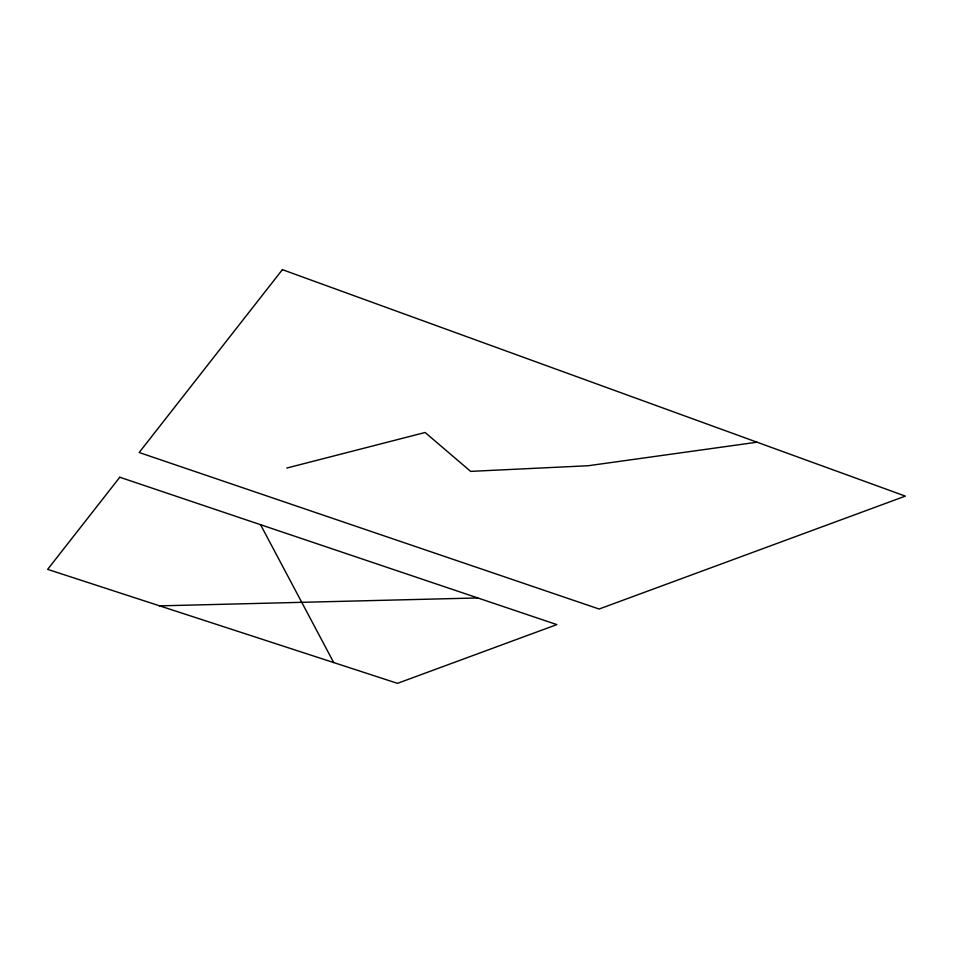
<?xml version="1.0" encoding="UTF-8"?>
<svg xmlns="http://www.w3.org/2000/svg" width="953" height="953" viewBox="0 0 953 953"><rect width="100%" height="100%" fill="white"/><g stroke="black" fill="none" stroke-linecap="round" stroke-linejoin="round"><path stroke-width="1.43" d="M286.77 468.054L425.098 432.495L470.651 471.378L588.251 465.731L757.027 442.204M159.616 605.858L477.787 597.948M260.55 524.698L333.729 662.585M119.804 477.239L47.65 569.37L397.484 683.349L556.838 624.608L119.804 477.239M282.386 269.651L139.174 452.508L599.115 609.027L905.35 496.12L282.386 269.651"/></g></svg>
